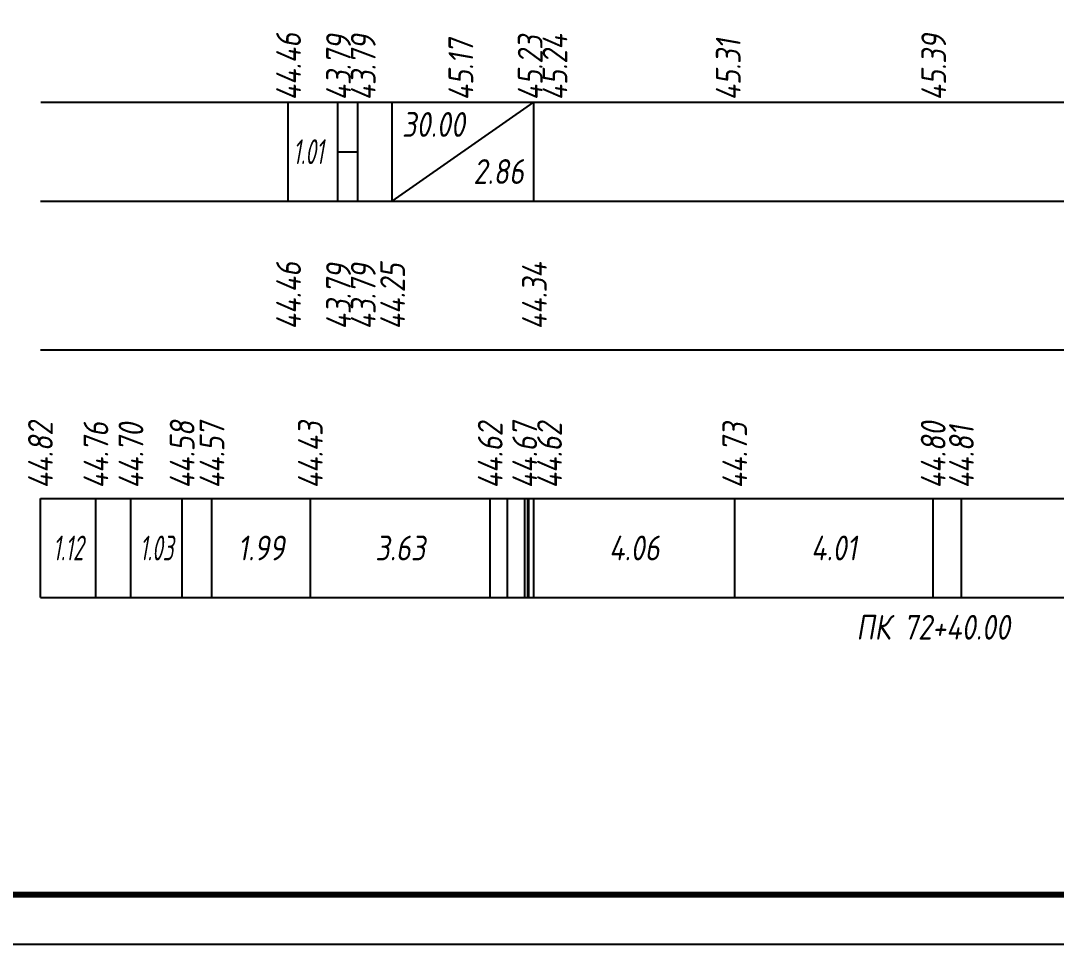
# Model space of a CAD drawing. Extents: x -717 to 1451, y -133302 to 233.
# Drawn here: x 78 to 182.5, y -114268.4 to -114175.2 of the extents above; entities that cross this region are included whole.
import ezdxf
from ezdxf.enums import TextEntityAlignment as Align

# ---------------------------------------------------------------- set-up
doc = ezdxf.new("R2010")
doc.units = 0
for name, color, linetype in [('Код_510', 7, 'Continuous'), ('Код_514', 1, 'Continuous'), ('Код_516', 1, 'Continuous'), ('Подписи поперечников', 7, 'Continuous'), ('Таблица', 7, 'Continuous')]:
    doc.layers.add(name, color=color, linetype=linetype)
doc.styles.add('М', font='romand.shx', dxfattribs={"width": 0.8, "oblique": 10, "height": 2.5})

msp = doc.modelspace()

# ---------------------------------------------------------------- linework, layer by layer
at = {"flags": 128}
msp.add_lwpolyline([(-30.054, -114268.421), (389.946, -114268.421), (389.946, -113971.421), (-30.054, -113971.421)], close=True, dxfattribs=at)
at = {"const_width": 0.6, "flags": 128}
msp.add_lwpolyline([(-10.054, -114263.421), (384.946, -114263.421), (384.946, -113976.421), (-10.054, -113976.421)], close=True, dxfattribs=at)
at = {"layer": 'Код_510'}
for p, q in [((79.946, -114233.421), (79.946, -114223.421)), ((85.548, -114233.421), (85.548, -114223.421)), ((89.088, -114233.421), (89.088, -114223.421)), ((94.257, -114233.421), (94.257, -114223.421)), ((97.269, -114233.421), (97.269, -114223.421)), ((107.202, -114233.421), (107.202, -114223.421)), ((125.361, -114233.421), (125.361, -114223.421)), ((127.114, -114233.421), (127.114, -114223.421)), ((128.852, -114233.421), (128.852, -114223.421)), ((129.17, -114233.421), (129.17, -114223.421)), ((129.275, -114233.421), (129.275, -114223.421)), ((129.775, -114233.421), (129.775, -114223.421)), ((150.059, -114233.421), (150.059, -114223.421)), ((170.095, -114233.421), (170.095, -114223.421)), ((172.948, -114233.421), (172.948, -114223.421))]:
    msp.add_line(p, q, dxfattribs=at)
at = {"layer": 'Код_516'}
for p, q in [((104.946, -114193.421), (104.946, -114183.421)), ((109.991, -114193.421), (109.991, -114183.421)), ((111.991, -114193.421), (111.991, -114183.421)), ((115.454, -114193.421), (115.454, -114183.421)), ((115.454, -114193.421), (129.775, -114183.421)), ((129.775, -114193.421), (129.775, -114183.421)), ((109.991, -114188.421), (111.991, -114188.421))]:
    msp.add_line(p, q, dxfattribs=at)
at = {"layer": 'Таблица'}
for p, q in [((80, -114183.421), (285.438, -114183.421)), ((79.946, -114193.421), (285.383, -114193.421)), ((79.946, -114208.421), (285.383, -114208.421)), ((79.946, -114223.421), (285.383, -114223.421)), ((79.946, -114233.421), (285.383, -114233.421))]:
    msp.add_line(p, q, dxfattribs=at)

# ---------------------------------------------------------------- texts
at = {"layer": 'Код_510', "style": 'М', "oblique": 10, "width": 0.8}
for s, p in [('44.82', (79.946, -114222.421)), ('44.76', (85.548, -114222.421)), ('44.70', (89.088, -114222.421)), ('44.58', (94.257, -114222.421)), ('44.57', (97.269, -114222.421)), ('44.43', (107.202, -114222.421)), ('44.62', (125.361, -114222.421)), ('44.67', (128.852, -114222.421)), ('44.62', (131.352, -114222.421)), ('44.73', (150.059, -114222.421)), ('44.80', (170.095, -114222.421)), ('44.81', (172.948, -114222.421))]:
    msp.add_text(s, height=2.5, rotation=90, dxfattribs=at).set_placement(p, align=Align.MIDDLE_LEFT)
at = {"layer": 'Код_510', "style": 'М', "oblique": 10}
for s, width, p in [('1.12', 0.6, (82.747, -114228.421)), ('1.03', 0.6, (91.672, -114228.421)), ('1.99', 0.8, (102.235, -114228.421)), ('3.63', 0.8, (116.281, -114228.421)), ('4.06', 0.8, (139.917, -114228.421)), ('4.01', 0.8, (160.077, -114228.421))]:
    msp.add_text(s, height=2.5, dxfattribs=dict(at, width=width)).set_placement(p, align=Align.MIDDLE_CENTER)
at = {"layer": 'Код_514', "style": 'М', "oblique": 10, "width": 0.8}
for s, p in [('44.46', (105, -114183.25)), ('43.79', (110.045, -114183.25)), ('43.79', (112.545, -114183.25)), ('45.23', (129.399, -114183.25)), ('45.24', (131.899, -114183.25)), ('45.39', (170.149, -114183.25)), ('45.17', (122.399, -114183.25)), ('45.31', (149.399, -114183.25))]:
    msp.add_text(s, height=2.5, rotation=90, dxfattribs=at).set_placement(p, align=Align.MIDDLE_LEFT)
at = {"layer": 'Код_516', "style": 'М', "oblique": 10, "width": 0.8}
msp.add_text('30.00', height=2.5, dxfattribs=at).set_placement((116.454, -114184.421), align=Align.TOP_LEFT)
at = {"layer": 'Код_516', "style": 'М', "oblique": 10, "width": 0.6}
msp.add_text('1.01', height=2.5, dxfattribs=at).set_placement((106.992, -114188.421), align=Align.MIDDLE_CENTER)
at = {"layer": 'Код_516', "style": 'М', "oblique": 10, "width": 0.8}
msp.add_text('2.86', height=2.5, dxfattribs=at).set_placement((128.775, -114192.421), align=Align.BOTTOM_RIGHT)
for s, p in [('44.46', (105, -114206.371)), ('43.79', (110.045, -114206.371)), ('43.79', (112.545, -114206.371)), ('44.25', (115.508, -114206.371)), ('44.34', (129.829, -114206.371))]:
    msp.add_text(s, height=2.5, rotation=90, dxfattribs=at).set_placement(p, align=Align.MIDDLE_LEFT)
at = {"layer": 'Подписи поперечников', "style": 'М', "oblique": 10, "width": 0.8}
msp.add_text('ПК 72+40.00', height=2.5, dxfattribs=at).set_placement((170.095, -114238.421), align=Align.BOTTOM_CENTER)

doc.saveas('drawing.dxf')
